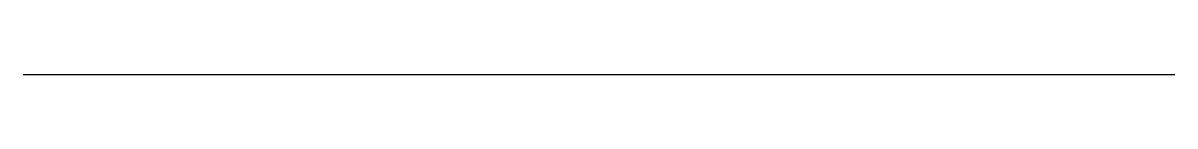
# Model space of a CAD drawing. Units: millimetres at full size, sheet at 1:100. Extents: x -18612 to -3306, y 184 to 184.
import ezdxf

# ---------------------------------------------------------------- set-up
doc = ezdxf.new("R2010")
doc.units = ezdxf.units.MM
doc.header["$LTSCALE"] = 100
doc.layers.add('0-0', color=7, linetype='Continuous')

msp = doc.modelspace()

# ---------------------------------------------------------------- linework, layer by layer
at = {"layer": '0-0'}
msp.add_line((-18612.2, 183.7), (-3306.1, 183.7), dxfattribs=at)

doc.saveas('drawing.dxf')
